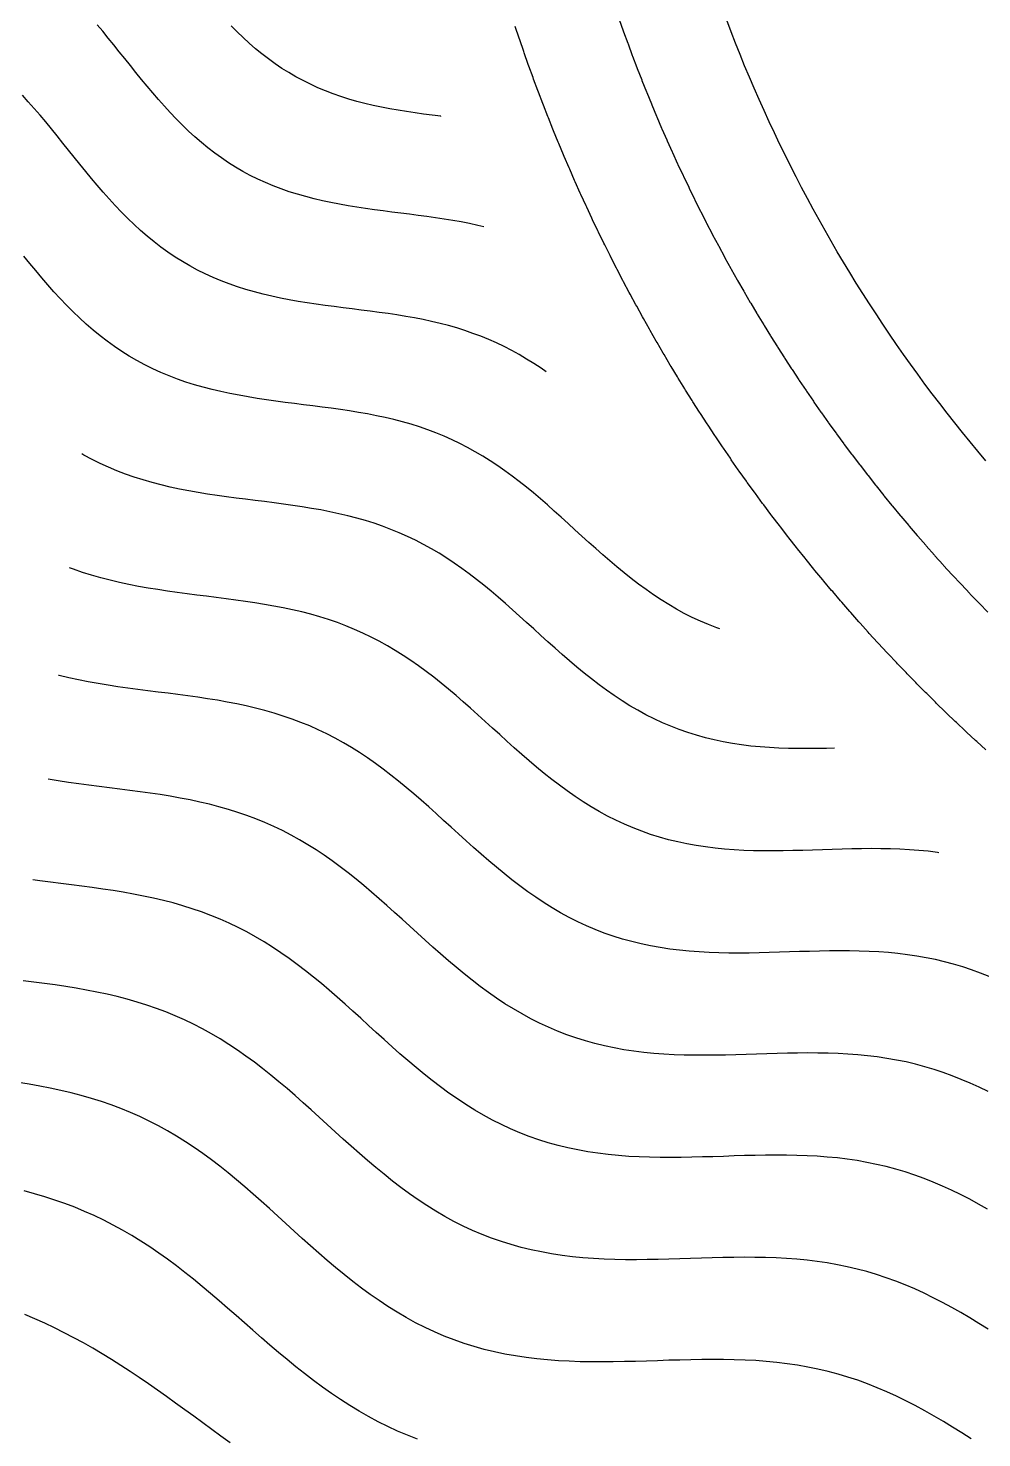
# Model space of a CAD drawing. Header units: millimetres. Extents: x -17.8 to 17.8, y -17.8 to 17.8.
# Drawn here: x -6.245 to -3.405, y -13.781 to -9.583 of the extents above; entities that cross this region are included whole.
import ezdxf

# ---------------------------------------------------------------- set-up
doc = ezdxf.new("R2010")
doc.units = ezdxf.units.MM
for name, color, linetype in [('ALTIN', 2, 'Continuous'), ('DOKU', 8, 'Continuous'), ('KESIM', 1, 'Continuous')]:
    doc.layers.add(name, color=color, linetype=linetype)

msp = doc.modelspace()

# ---------------------------------------------------------------- linework, layer by layer
at = {"layer": 'ALTIN'}
for points in [[(-4.4849, -9.5569), (-4.4727, -9.5913), (-4.4719, -9.5936), (-4.4595, -9.6278), (-4.4587, -9.6301), (-4.446, -9.6642), (-4.4451, -9.6665), (-4.4322, -9.7006), (-4.4313, -9.7028), (-4.418, -9.7368), (-4.4171, -9.739), (-4.4036, -9.7728), (-4.4027, -9.7751), (-4.3889, -9.8088), (-4.388, -9.8111), (-4.3739, -9.8447), (-4.3729, -9.8469), (-4.3586, -9.8804), (-4.3576, -9.8826), (-4.343, -9.916), (-4.342, -9.9182), (-4.3271, -9.9514), (-4.3261, -9.9537), (-4.3109, -9.9868), (-4.3099, -9.989), (-4.2945, -10.022), (-4.2934, -10.0242), (-4.2777, -10.057), (-4.2767, -10.0593), (-4.2607, -10.092), (-4.2596, -10.0942), (-4.2434, -10.1268), (-4.2423, -10.1289), (-4.2258, -10.1614), (-4.2246, -10.1636), (-4.2079, -10.1959), (-4.2067, -10.1981), (-4.1897, -10.2303), (-4.1885, -10.2324), (-4.1713, -10.2645), (-4.1701, -10.2666), (-4.1525, -10.2985), (-4.1513, -10.3006), (-4.1335, -10.3324), (-4.1323, -10.3345), (-4.1142, -10.3661), (-4.113, -10.3683), (-4.0947, -10.3997), (-4.0934, -10.4018), (-4.0748, -10.4331), (-4.0736, -10.4352), (-4.0547, -10.4664), (-4.0535, -10.4685), (-4.0344, -10.4995), (-4.0331, -10.5016), (-4.0137, -10.5324), (-4.0124, -10.5345), (-3.9928, -10.5652), (-3.9915, -10.5672), (-3.9716, -10.5977), (-3.9703, -10.5998), (-3.9502, -10.6301), (-3.9488, -10.6322), (-3.9284, -10.6624), (-3.9271, -10.6644), (-3.9065, -10.6944), (-3.9051, -10.6964), (-3.8842, -10.7263), (-3.8828, -10.7283), (-3.8617, -10.758), (-3.8603, -10.76), (-3.839, -10.7895), (-3.8375, -10.7915), (-3.816, -10.8208), (-3.8145, -10.8228), (-3.7927, -10.8519), (-3.7912, -10.8539), (-3.7692, -10.8828), (-3.7677, -10.8848), (-3.7454, -10.9136), (-3.7439, -10.9155), (-3.7214, -10.9441), (-3.7198, -10.946), (-3.6971, -10.9745), (-3.6956, -10.9764), (-3.6726, -11.0046), (-3.671, -11.0065), (-3.6478, -11.0346), (-3.6462, -11.0364), (-3.6228, -11.0643), (-3.6212, -11.0662), (-3.5975, -11.0938), (-3.5959, -11.0957), (-3.572, -11.1232), (-3.5704, -11.125), (-3.5463, -11.1523), (-3.5447, -11.1541), (-3.5203, -11.1812), (-3.5187, -11.183), (-3.4941, -11.2099), (-3.4925, -11.2117), (-3.4677, -11.2384), (-3.466, -11.2402), (-3.441, -11.2666), (-3.4393, -11.2684), (-3.4141, -11.2947), (-3.4124, -11.2964), (-3.387, -11.3225)], [(-3.3932, -11.7324), (-3.4201, -11.7078), (-3.4237, -11.7045), (-3.4503, -11.6797), (-3.4539, -11.6763), (-3.4804, -11.6513), (-3.484, -11.648), (-3.5102, -11.6227), (-3.5137, -11.6193), (-3.5398, -11.5939), (-3.5433, -11.5905), (-3.5692, -11.5648), (-3.5726, -11.5614), (-3.5983, -11.5355), (-3.6017, -11.532), (-3.6271, -11.5059), (-3.6305, -11.5024), (-3.6558, -11.4762), (-3.6591, -11.4726), (-3.6841, -11.4461), (-3.6875, -11.4425), (-3.7123, -11.4159), (-3.7156, -11.4123), (-3.7402, -11.3854), (-3.7434, -11.3818), (-3.7678, -11.3547), (-3.7711, -11.351), (-3.7952, -11.3237), (-3.7984, -11.32), (-3.8223, -11.2926), (-3.8255, -11.2889), (-3.8492, -11.2612), (-3.8523, -11.2575), (-3.8758, -11.2296), (-3.8789, -11.2258), (-3.9021, -11.1978), (-3.9053, -11.194), (-3.9282, -11.1657), (-3.9313, -11.1619), (-3.9541, -11.1335), (-3.9571, -11.1297), (-3.9796, -11.1011), (-3.9827, -11.0972), (-4.0049, -11.0684), (-4.0079, -11.0645), (-4.03, -11.0355), (-4.0329, -11.0316), (-4.0547, -11.0024), (-4.0577, -10.9985), (-4.0792, -10.9692), (-4.0821, -10.9652), (-4.1034, -10.9357), (-4.1063, -10.9317), (-4.1274, -10.902), (-4.1302, -10.898), (-4.1511, -10.8682), (-4.1538, -10.8641), (-4.1744, -10.8341), (-4.1772, -10.8301), (-4.1976, -10.7999), (-4.2003, -10.7958), (-4.2204, -10.7654), (-4.2231, -10.7613), (-4.2429, -10.7308), (-4.2456, -10.7267), (-4.2652, -10.696), (-4.2678, -10.6919), (-4.2872, -10.661), (-4.2898, -10.6569), (-4.3089, -10.6259), (-4.3114, -10.6217), (-4.3303, -10.5905), (-4.3328, -10.5863), (-4.3514, -10.555), (-4.3539, -10.5508), (-4.3722, -10.5193), (-4.3747, -10.5151), (-4.3927, -10.4835), (-4.3951, -10.4792), (-4.413, -10.4474), (-4.4153, -10.4432), (-4.4329, -10.4113), (-4.4352, -10.407), (-4.4525, -10.3749), (-4.4549, -10.3706), (-4.4719, -10.3384), (-4.4742, -10.3341), (-4.4909, -10.3017), (-4.4932, -10.2974), (-4.5097, -10.2649), (-4.5119, -10.2605), (-4.5281, -10.228), (-4.5303, -10.2236), (-4.5463, -10.1908), (-4.5484, -10.1864), (-4.5641, -10.1536), (-4.5662, -10.1491), (-4.5816, -10.1162), (-4.5837, -10.1117), (-4.5988, -10.0786), (-4.6009, -10.0741), (-4.6158, -10.0409), (-4.6177, -10.0364), (-4.6324, -10.0031), (-4.6343, -9.9986), (-4.6487, -9.9651), (-4.6506, -9.9606), (-4.6646, -9.927), (-4.6665, -9.9225), (-4.6803, -9.8888), (-4.6822, -9.8842), (-4.6957, -9.8504), (-4.6975, -9.8459), (-4.7107, -9.812), (-4.7125, -9.8074), (-4.7255, -9.7734), (-4.7272, -9.7688), (-4.7399, -9.7346), (-4.7416, -9.73), (-4.754, -9.6958), (-4.7556, -9.6912), (-4.7677, -9.6569), (-4.7694, -9.6522), (-4.7812, -9.6178), (-4.7828, -9.6131), (-4.7943, -9.5786)]]:
    msp.add_lwpolyline(points, dxfattribs=at)
at = {"layer": 'DOKU'}
for points in [[(-4.888, -10.1745), (-4.9056, -10.1703), (-4.9304, -10.165), (-4.9554, -10.1602), (-4.9807, -10.1557), (-5.0062, -10.1516), (-5.0318, -10.1477), (-5.0577, -10.1441), (-5.0836, -10.1406), (-5.1096, -10.1373), (-5.1357, -10.134), (-5.1619, -10.1307), (-5.188, -10.1274), (-5.2142, -10.1239), (-5.2402, -10.1203), (-5.2662, -10.1164), (-5.2921, -10.1122), (-5.3179, -10.1076), (-5.3434, -10.1026), (-5.3688, -10.0972), (-5.3939, -10.0913), (-5.4187, -10.0848), (-5.4433, -10.0777), (-5.4676, -10.07), (-5.4915, -10.0617), (-5.5151, -10.0527), (-5.5383, -10.043), (-5.5611, -10.0326), (-5.5836, -10.0214), (-5.6056, -10.0096), (-5.6273, -9.997), (-5.6485, -9.9837), (-5.6693, -9.9696), (-5.6897, -9.9549), (-5.7097, -9.9395), (-5.7293, -9.9235), (-5.7485, -9.9068), (-5.7674, -9.8895), (-5.7859, -9.8717), (-5.8041, -9.8534), (-5.822, -9.8346), (-5.8396, -9.8154), (-5.8569, -9.7959), (-5.874, -9.776), (-5.8909, -9.7559), (-5.9077, -9.7355), (-5.9243, -9.7151), (-5.9408, -9.6945), (-5.9573, -9.6739), (-5.9737, -9.6534), (-5.9901, -9.6329), (-6.0066, -9.6126), (-6.0232, -9.5925), (-6.0399, -9.5727)], [(-5.0162, -9.8457), (-5.0166, -9.8456), (-5.042, -9.8424), (-5.0674, -9.839), (-5.0928, -9.8354), (-5.118, -9.8316), (-5.1432, -9.8276), (-5.1682, -9.8231), (-5.193, -9.8183), (-5.2177, -9.813), (-5.2421, -9.8072), (-5.2662, -9.801), (-5.2901, -9.7941), (-5.3137, -9.7866), (-5.337, -9.7785), (-5.3599, -9.7698), (-5.3824, -9.7603), (-5.4046, -9.7502), (-5.4264, -9.7394), (-5.4479, -9.7279), (-5.4689, -9.7156), (-5.4895, -9.7027), (-5.5097, -9.689), (-5.5296, -9.6747), (-5.549, -9.6598), (-5.5681, -9.6442), (-5.5868, -9.628), (-5.6051, -9.6112), (-5.6231, -9.5939), (-5.6407, -9.5761)], [(-4.7021, -10.607), (-4.7177, -10.5961), (-4.7391, -10.5819), (-4.7607, -10.5684), (-4.7826, -10.5554), (-4.8048, -10.5432), (-4.8273, -10.5316), (-4.8501, -10.5206), (-4.8732, -10.5104), (-4.8966, -10.5008), (-4.9204, -10.4919), (-4.9444, -10.4837), (-4.9688, -10.476), (-4.9934, -10.469), (-5.0184, -10.4625), (-5.0437, -10.4566), (-5.0692, -10.4511), (-5.0949, -10.4461), (-5.1209, -10.4415), (-5.1471, -10.4373), (-5.1735, -10.4333), (-5.2, -10.4296), (-5.2267, -10.426), (-5.2534, -10.4226), (-5.2803, -10.4192), (-5.3071, -10.4159), (-5.334, -10.4124), (-5.3609, -10.4089), (-5.3877, -10.4051), (-5.4145, -10.4011), (-5.4411, -10.3968), (-5.4675, -10.3921), (-5.4938, -10.387), (-5.5199, -10.3814), (-5.5457, -10.3753), (-5.5713, -10.3686), (-5.5965, -10.3613), (-5.6215, -10.3534), (-5.6461, -10.3449), (-5.6703, -10.3356), (-5.6942, -10.3256), (-5.7177, -10.3149), (-5.7407, -10.3035), (-5.7634, -10.2913), (-5.7856, -10.2783), (-5.8075, -10.2646), (-5.8289, -10.2502), (-5.8498, -10.2351), (-5.8704, -10.2192), (-5.8906, -10.2027), (-5.9103, -10.1856), (-5.9297, -10.1679), (-5.9488, -10.1495), (-5.9674, -10.1307), (-5.9858, -10.1114), (-6.0039, -10.0917), (-6.0217, -10.0716), (-6.0393, -10.0511), (-6.0567, -10.0304), (-6.0739, -10.0095), (-6.091, -9.9885), (-6.108, -9.9674), (-6.1249, -9.9462), (-6.1418, -9.9251), (-6.1587, -9.904), (-6.1757, -9.8832), (-6.1927, -9.8625), (-6.2099, -9.8421), (-6.2272, -9.822), (-6.2447, -9.8022), (-6.2624, -9.7829)], [(-4.1851, -11.3723), (-4.1943, -11.3691), (-4.2189, -11.3595), (-4.2433, -11.3491), (-4.2673, -11.3379), (-4.291, -11.326), (-4.3144, -11.3132), (-4.3375, -11.2997), (-4.3604, -11.2855), (-4.3829, -11.2706), (-4.4051, -11.2551), (-4.4271, -11.239), (-4.4489, -11.2223), (-4.4704, -11.2052), (-4.4917, -11.1877), (-4.5129, -11.1698), (-4.5338, -11.1516), (-4.5547, -11.1331), (-4.5754, -11.1145), (-4.596, -11.0958), (-4.6166, -11.077), (-4.6371, -11.0583), (-4.6577, -11.0397), (-4.6782, -11.0212), (-4.6988, -11.003), (-4.7195, -10.985), (-4.7403, -10.9674), (-4.7613, -10.9502), (-4.7824, -10.9334), (-4.8036, -10.9171), (-4.8251, -10.9013), (-4.8468, -10.8862), (-4.8688, -10.8716), (-4.891, -10.8577), (-4.9135, -10.8444), (-4.9363, -10.8318), (-4.9594, -10.8199), (-4.9829, -10.8086), (-5.0066, -10.7981), (-5.0307, -10.7883), (-5.055, -10.7791), (-5.0798, -10.7706), (-5.1048, -10.7628), (-5.1301, -10.7556), (-5.1558, -10.7489), (-5.1817, -10.7428), (-5.2079, -10.7372), (-5.2344, -10.7321), (-5.2611, -10.7273), (-5.288, -10.723), (-5.3151, -10.7189), (-5.3423, -10.7151), (-5.3697, -10.7114), (-5.3972, -10.7079), (-5.4248, -10.7045), (-5.4524, -10.701), (-5.4801, -10.6975), (-5.5077, -10.6938), (-5.5352, -10.6899), (-5.5627, -10.6858), (-5.59, -10.6813), (-5.6172, -10.6765), (-5.6442, -10.6713), (-5.671, -10.6655), (-5.6975, -10.6593), (-5.7238, -10.6524), (-5.7497, -10.645), (-5.7753, -10.6369), (-5.8006, -10.6281), (-5.8255, -10.6185), (-5.8501, -10.6083), (-5.8742, -10.5973), (-5.8979, -10.5855), (-5.9212, -10.573), (-5.944, -10.5597), (-5.9664, -10.5456), (-5.9884, -10.5308), (-6.01, -10.5153), (-6.0311, -10.499), (-6.0518, -10.482), (-6.0721, -10.4644), (-6.092, -10.4462), (-6.1116, -10.4274), (-6.1308, -10.408), (-6.1497, -10.3882), (-6.1683, -10.3679), (-6.1866, -10.3473), (-6.2046, -10.3263), (-6.2225, -10.305), (-6.2402, -10.2835), (-6.2578, -10.2619)], [(-3.8435, -11.7275), (-3.8673, -11.7281), (-3.8959, -11.7286), (-3.9244, -11.7288), (-3.9528, -11.7287), (-3.9812, -11.7282), (-4.0094, -11.7272), (-4.0375, -11.7257), (-4.0654, -11.7236), (-4.0931, -11.7209), (-4.1206, -11.7175), (-4.1479, -11.7134), (-4.175, -11.7085), (-4.2018, -11.7028), (-4.2283, -11.6964), (-4.2545, -11.6891), (-4.2804, -11.681), (-4.306, -11.672), (-4.3313, -11.6622), (-4.3563, -11.6515), (-4.381, -11.64), (-4.4054, -11.6277), (-4.4294, -11.6146), (-4.4531, -11.6008), (-4.4765, -11.5862), (-4.4997, -11.5709), (-4.5225, -11.555), (-4.5451, -11.5384), (-4.5674, -11.5213), (-4.5895, -11.5038), (-4.6114, -11.4857), (-4.6331, -11.4674), (-4.6546, -11.4487), (-4.676, -11.4297), (-4.6973, -11.4106), (-4.7185, -11.3914), (-4.7396, -11.3722), (-4.7607, -11.353), (-4.7818, -11.3338), (-4.8029, -11.3149), (-4.824, -11.2962), (-4.8453, -11.2777), (-4.8666, -11.2596), (-4.8881, -11.2419), (-4.9098, -11.2247), (-4.9316, -11.208), (-4.9537, -11.1918), (-4.976, -11.1762), (-4.9985, -11.1613), (-5.0213, -11.1469), (-5.0444, -11.1333), (-5.0678, -11.1204), (-5.0916, -11.1081), (-5.1156, -11.0966), (-5.14, -11.0858), (-5.1647, -11.0757), (-5.1897, -11.0663), (-5.2151, -11.0576), (-5.2408, -11.0496), (-5.2668, -11.0421), (-5.2932, -11.0353), (-5.3198, -11.029), (-5.3467, -11.0233), (-5.3738, -11.018), (-5.4013, -11.0132), (-5.4289, -11.0087), (-5.4567, -11.0045), (-5.4847, -11.0006), (-5.5128, -10.9968), (-5.541, -10.9932), (-5.5693, -10.9897), (-5.5977, -10.9861), (-5.6261, -10.9825), (-5.6544, -10.9787), (-5.6827, -10.9747), (-5.7109, -10.9705), (-5.739, -10.9659), (-5.7669, -10.961), (-5.7946, -10.9556), (-5.8221, -10.9497), (-5.8493, -10.9433), (-5.8763, -10.9363), (-5.9029, -10.9286), (-5.9292, -10.9203), (-5.9552, -10.9112), (-5.9807, -10.9015), (-6.0059, -10.8909), (-6.0307, -10.8796), (-6.055, -10.8676), (-6.0789, -10.8547), (-6.0851, -10.8511)], [(-3.5326, -12.0386), (-3.5372, -12.0379), (-3.5648, -12.0345), (-3.5926, -12.0318), (-3.6205, -12.0298), (-3.6487, -12.0283), (-3.6771, -12.0273), (-3.7057, -12.0268), (-3.7344, -12.0266), (-3.7632, -12.0269), (-3.7922, -12.0274), (-3.8213, -12.0281), (-3.8505, -12.029), (-3.8798, -12.0299), (-3.9091, -12.0309), (-3.9384, -12.0317), (-3.9677, -12.0325), (-3.997, -12.033), (-4.0263, -12.0332), (-4.0554, -12.0331), (-4.0845, -12.0326), (-4.1135, -12.0316), (-4.1423, -12.03), (-4.1709, -12.0279), (-4.1993, -12.0251), (-4.2276, -12.0216), (-4.2556, -12.0174), (-4.2833, -12.0124), (-4.3108, -12.0066), (-4.338, -11.9999), (-4.3649, -11.9925), (-4.3915, -11.9841), (-4.4178, -11.9749), (-4.4438, -11.9649), (-4.4694, -11.9539), (-4.4947, -11.9421), (-4.5197, -11.9295), (-4.5443, -11.9161), (-4.5687, -11.9018), (-4.5927, -11.8869), (-4.6165, -11.8712), (-4.6399, -11.8548), (-4.6631, -11.8379), (-4.686, -11.8203), (-4.7086, -11.8023), (-4.7311, -11.7838), (-4.7534, -11.765), (-4.7754, -11.7458), (-4.7974, -11.7264), (-4.8192, -11.7068), (-4.8409, -11.6871), (-4.8626, -11.6673), (-4.8842, -11.6476), (-4.9059, -11.628), (-4.9275, -11.6085), (-4.9492, -11.5893), (-4.971, -11.5704), (-4.9929, -11.5518), (-5.015, -11.5337), (-5.0372, -11.516), (-5.0596, -11.4989), (-5.0822, -11.4823), (-5.1051, -11.4663), (-5.1282, -11.4509), (-5.1517, -11.4362), (-5.1754, -11.4223), (-5.1994, -11.409), (-5.2237, -11.3964), (-5.2484, -11.3846), (-5.2734, -11.3735), (-5.2987, -11.3632), (-5.3244, -11.3535), (-5.3505, -11.3446), (-5.3768, -11.3363), (-5.4035, -11.3287), (-5.4305, -11.3217), (-5.4578, -11.3153), (-5.4854, -11.3094), (-5.5133, -11.304), (-5.5414, -11.299), (-5.5698, -11.2944), (-5.5983, -11.2901), (-5.627, -11.2861), (-5.6559, -11.2822), (-5.6848, -11.2785), (-5.7139, -11.2749), (-5.743, -11.2712), (-5.7721, -11.2675), (-5.8012, -11.2636), (-5.8302, -11.2596), (-5.8591, -11.2552), (-5.8879, -11.2505), (-5.9165, -11.2455), (-5.945, -11.2399), (-5.9732, -11.2339), (-6.0011, -11.2273), (-6.0288, -11.2201), (-6.0561, -11.2122), (-6.0831, -11.2037), (-6.1097, -11.1944), (-6.1216, -11.1899)], [(-3.3827, -12.4075), (-3.4089, -12.3971), (-3.4354, -12.3875), (-3.462, -12.3787), (-3.4889, -12.3707), (-3.516, -12.3635), (-3.5433, -12.3571), (-3.5709, -12.3514), (-3.5987, -12.3465), (-3.6267, -12.3424), (-3.655, -12.339), (-3.6834, -12.3362), (-3.7121, -12.3341), (-3.741, -12.3325), (-3.7701, -12.3315), (-3.7994, -12.331), (-3.8288, -12.3309), (-3.8584, -12.3311), (-3.8881, -12.3316), (-3.918, -12.3324), (-3.9479, -12.3333), (-3.9779, -12.3342), (-4.008, -12.3352), (-4.038, -12.3361), (-4.0681, -12.3368), (-4.0981, -12.3374), (-4.1281, -12.3376), (-4.158, -12.3375), (-4.1878, -12.337), (-4.2175, -12.3359), (-4.247, -12.3343), (-4.2764, -12.3321), (-4.3056, -12.3293), (-4.3345, -12.3257), (-4.3632, -12.3214), (-4.3917, -12.3162), (-4.4198, -12.3103), (-4.4477, -12.3035), (-4.4753, -12.2958), (-4.5026, -12.2873), (-4.5295, -12.2779), (-4.5562, -12.2675), (-4.5824, -12.2563), (-4.6084, -12.2442), (-4.634, -12.2313), (-4.6593, -12.2175), (-4.6843, -12.2029), (-4.7089, -12.1876), (-4.7332, -12.1715), (-4.7573, -12.1547), (-4.781, -12.1373), (-4.8045, -12.1194), (-4.8278, -12.1009), (-4.8508, -12.0819), (-4.8736, -12.0626), (-4.8963, -12.0429), (-4.9187, -12.023), (-4.9411, -12.0029), (-4.9634, -11.9827), (-4.9856, -11.9625), (-5.0078, -11.9423), (-5.03, -11.9221), (-5.0522, -11.9022), (-5.0744, -11.8825), (-5.0968, -11.8631), (-5.1193, -11.8441), (-5.1419, -11.8255), (-5.1646, -11.8073), (-5.1876, -11.7897), (-5.2108, -11.7727), (-5.2343, -11.7563), (-5.258, -11.7406), (-5.282, -11.7255), (-5.3063, -11.7112), (-5.3309, -11.6976), (-5.3559, -11.6847), (-5.3811, -11.6726), (-5.4068, -11.6612), (-5.4328, -11.6506), (-5.4591, -11.6407), (-5.4858, -11.6316), (-5.5128, -11.6231), (-5.5402, -11.6153), (-5.5679, -11.6081), (-5.5959, -11.6015), (-5.6242, -11.5955), (-5.6528, -11.5899), (-5.6816, -11.5848), (-5.7107, -11.5801), (-5.7399, -11.5757), (-5.7694, -11.5716), (-5.799, -11.5676), (-5.8287, -11.5638), (-5.8584, -11.5601), (-5.8883, -11.5564), (-5.9181, -11.5525), (-5.9479, -11.5486), (-5.9777, -11.5444), (-6.0073, -11.5399), (-6.0368, -11.5351), (-6.0662, -11.5299), (-6.0954, -11.5243), (-6.1243, -11.5181), (-6.1529, -11.5113), (-6.1544, -11.5109)], [(-3.3865, -12.7499), (-3.4129, -12.7371), (-3.4394, -12.725), (-3.4661, -12.7136), (-3.493, -12.703), (-3.5201, -12.6931), (-3.5474, -12.6841), (-3.575, -12.6759), (-3.6027, -12.6685), (-3.6308, -12.6619), (-3.659, -12.6562), (-3.6875, -12.6512), (-3.7162, -12.6469), (-3.7451, -12.6434), (-3.7743, -12.6406), (-3.8037, -12.6384), (-3.8333, -12.6368), (-3.8631, -12.6358), (-3.8931, -12.6352), (-3.9233, -12.6351), (-3.9536, -12.6353), (-3.9841, -12.6359), (-4.0146, -12.6366), (-4.0453, -12.6376), (-4.0761, -12.6385), (-4.1068, -12.6395), (-4.1376, -12.6405), (-4.1685, -12.6412), (-4.1992, -12.6418), (-4.23, -12.642), (-4.2606, -12.6419), (-4.2912, -12.6413), (-4.3216, -12.6403), (-4.3518, -12.6386), (-4.3819, -12.6364), (-4.4118, -12.6334), (-4.4415, -12.6298), (-4.4709, -12.6253), (-4.5, -12.6201), (-4.5289, -12.614), (-4.5575, -12.6071), (-4.5857, -12.5992), (-4.6137, -12.5904), (-4.6413, -12.5808), (-4.6686, -12.5702), (-4.6955, -12.5587), (-4.7221, -12.5463), (-4.7483, -12.5331), (-4.7743, -12.5189), (-4.7998, -12.504), (-4.8251, -12.4883), (-4.85, -12.4718), (-4.8746, -12.4546), (-4.899, -12.4368), (-4.923, -12.4184), (-4.9469, -12.3994), (-4.9705, -12.38), (-4.9938, -12.3602), (-5.0171, -12.3401), (-5.0401, -12.3197), (-5.063, -12.2991), (-5.0859, -12.2784), (-5.1086, -12.2576), (-5.1314, -12.2369), (-5.1541, -12.2163), (-5.1768, -12.1959), (-5.1996, -12.1757), (-5.2225, -12.1558), (-5.2456, -12.1363), (-5.2687, -12.1172), (-5.2921, -12.0986), (-5.3156, -12.0806), (-5.3394, -12.0632), (-5.3634, -12.0464), (-5.3877, -12.0303), (-5.4123, -12.0148), (-5.4372, -12.0001), (-5.4624, -11.9862), (-5.488, -11.973), (-5.5139, -11.9606), (-5.5402, -11.949), (-5.5668, -11.9381), (-5.5938, -11.9279), (-5.6212, -11.9186), (-5.6489, -11.9099), (-5.6769, -11.9019), (-5.7053, -11.8945), (-5.734, -11.8878), (-5.763, -11.8816), (-5.7922, -11.8759), (-5.8218, -11.8706), (-5.8516, -11.8658), (-5.8816, -11.8613), (-5.9117, -11.8571), (-5.942, -11.853), (-5.9725, -11.8491), (-6.003, -11.8453), (-6.0335, -11.8415), (-6.0641, -11.8376), (-6.0947, -11.8335), (-6.1251, -11.8292), (-6.1555, -11.8247), (-6.1852, -11.8198)], [(-3.388, -13.1003), (-3.4145, -13.0852), (-3.4412, -13.0708), (-3.4681, -13.0569), (-3.4951, -13.0438), (-3.5222, -13.0314), (-3.5496, -13.0197), (-3.5771, -13.0088), (-3.6049, -12.9988), (-3.6329, -12.9895), (-3.6611, -12.9811), (-3.6895, -12.9736), (-3.7182, -12.9668), (-3.7471, -12.9609), (-3.7763, -12.9558), (-3.8057, -12.9514), (-3.8353, -12.9478), (-3.8652, -12.9449), (-3.8953, -12.9427), (-3.9256, -12.9411), (-3.9562, -12.94), (-3.9869, -12.9395), (-4.0178, -12.9393), (-4.0488, -12.9396), (-4.08, -12.9401), (-4.1113, -12.9409), (-4.1427, -12.9418), (-4.1742, -12.9429), (-4.2057, -12.9439), (-4.2373, -12.9448), (-4.2688, -12.9456), (-4.3003, -12.9462), (-4.3318, -12.9464), (-4.3632, -12.9463), (-4.3945, -12.9457), (-4.4256, -12.9446), (-4.4566, -12.943), (-4.4874, -12.9406), (-4.518, -12.9376), (-4.5484, -12.9339), (-4.5785, -12.9293), (-4.6084, -12.924), (-4.6379, -12.9177), (-4.6672, -12.9106), (-4.6962, -12.9026), (-4.7248, -12.8936), (-4.753, -12.8837), (-4.781, -12.8729), (-4.8086, -12.8611), (-4.8358, -12.8484), (-4.8627, -12.8348), (-4.8892, -12.8204), (-4.9154, -12.8051), (-4.9413, -12.789), (-4.9668, -12.7721), (-4.992, -12.7545), (-5.0169, -12.7362), (-5.0416, -12.7174), (-5.066, -12.698), (-5.0901, -12.6781), (-5.1141, -12.6578), (-5.1379, -12.6372), (-5.1615, -12.6163), (-5.1849, -12.5952), (-5.2083, -12.574), (-5.2316, -12.5528), (-5.2549, -12.5315), (-5.2782, -12.5104), (-5.3015, -12.4895), (-5.3248, -12.4688), (-5.3483, -12.4485), (-5.3719, -12.4285), (-5.3956, -12.409), (-5.4195, -12.39), (-5.4436, -12.3715), (-5.4679, -12.3536), (-5.4925, -12.3364), (-5.5174, -12.3199), (-5.5426, -12.3041), (-5.5681, -12.2891), (-5.594, -12.2748), (-5.6201, -12.2613), (-5.6467, -12.2486), (-5.6736, -12.2367), (-5.7009, -12.2255), (-5.7285, -12.2151), (-5.7565, -12.2055), (-5.7849, -12.1966), (-5.8136, -12.1884), (-5.8426, -12.1809), (-5.872, -12.174), (-5.9017, -12.1676), (-5.9317, -12.1618), (-5.962, -12.1565), (-5.9925, -12.1515), (-6.0232, -12.1469), (-6.0541, -12.1426), (-6.0851, -12.1384), (-6.1163, -12.1344), (-6.1475, -12.1305), (-6.1788, -12.1266), (-6.2101, -12.1226), (-6.2312, -12.1198)], [(-3.3865, -13.4575), (-3.4135, -13.4406), (-3.4405, -13.4242), (-3.4676, -13.4083), (-3.4948, -13.3929), (-3.5222, -13.3781), (-3.5496, -13.3639), (-3.5772, -13.3505), (-3.605, -13.3378), (-3.633, -13.3258), (-3.6612, -13.3147), (-3.6896, -13.3044), (-3.7183, -13.2949), (-3.7471, -13.2863), (-3.7762, -13.2786), (-3.8056, -13.2717), (-3.8352, -13.2656), (-3.8651, -13.2604), (-3.8952, -13.2559), (-3.9255, -13.2523), (-3.9561, -13.2493), (-3.9869, -13.247), (-4.0179, -13.2453), (-4.0492, -13.2443), (-4.0806, -13.2437), (-4.1122, -13.2436), (-4.144, -13.2438), (-4.1759, -13.2444), (-4.208, -13.2452), (-4.2401, -13.2461), (-4.2723, -13.2472), (-4.3046, -13.2482), (-4.3369, -13.2492), (-4.3692, -13.25), (-4.4015, -13.2506), (-4.4337, -13.2508), (-4.4658, -13.2507), (-4.4978, -13.2501), (-4.5297, -13.249), (-4.5614, -13.2473), (-4.5929, -13.2449), (-4.6243, -13.2418), (-4.6553, -13.238), (-4.6862, -13.2333), (-4.7167, -13.2278), (-4.747, -13.2215), (-4.7769, -13.2142), (-4.8066, -13.2059), (-4.8359, -13.1968), (-4.8648, -13.1866), (-4.8934, -13.1755), (-4.9216, -13.1635), (-4.9495, -13.1505), (-4.977, -13.1366), (-5.0042, -13.1218), (-5.031, -13.1061), (-5.0574, -13.0896), (-5.0836, -13.0724), (-5.1094, -13.0544), (-5.1349, -13.0357), (-5.1601, -13.0164), (-5.1851, -12.9965), (-5.2098, -12.9762), (-5.2343, -12.9554), (-5.2587, -12.9343), (-5.2828, -12.9129), (-5.3068, -12.8913), (-5.3308, -12.8696), (-5.3546, -12.8479), (-5.3785, -12.8262), (-5.4023, -12.8046), (-5.4261, -12.7832), (-5.45, -12.762), (-5.474, -12.7412), (-5.4982, -12.7207), (-5.5224, -12.7007), (-5.5469, -12.6813), (-5.5716, -12.6624), (-5.5965, -12.6441), (-5.6217, -12.6265), (-5.6471, -12.6096), (-5.6729, -12.5934), (-5.699, -12.578), (-5.7255, -12.5634), (-5.7523, -12.5496), (-5.7794, -12.5366), (-5.807, -12.5244), (-5.8349, -12.513), (-5.8632, -12.5024), (-5.8918, -12.4925), (-5.9209, -12.4834), (-5.9503, -12.475), (-5.98, -12.4673), (-6.0101, -12.4602), (-6.0405, -12.4537), (-6.0712, -12.4478), (-6.1021, -12.4423), (-6.1334, -12.4372), (-6.1648, -12.4325), (-6.1964, -12.4281), (-6.2282, -12.4238), (-6.2601, -12.4198)], [(-3.4368, -13.7842), (-3.4643, -13.7666), (-3.4919, -13.7494), (-3.5195, -13.7326), (-3.5473, -13.7163), (-3.5751, -13.7005), (-3.6031, -13.6854), (-3.6312, -13.6709), (-3.6594, -13.6572), (-3.6879, -13.6442), (-3.7165, -13.6319), (-3.7453, -13.6206), (-3.7744, -13.61), (-3.8037, -13.6004), (-3.8332, -13.5916), (-3.863, -13.5836), (-3.893, -13.5766), (-3.9233, -13.5704), (-3.9538, -13.565), (-3.9846, -13.5605), (-4.0157, -13.5567), (-4.047, -13.5537), (-4.0785, -13.5513), (-4.1102, -13.5496), (-4.1422, -13.5485), (-4.1744, -13.5479), (-4.2067, -13.5478), (-4.2392, -13.5481), (-4.2719, -13.5486), (-4.3046, -13.5495), (-4.3375, -13.5504), (-4.3705, -13.5515), (-4.4035, -13.5526), (-4.4365, -13.5535), (-4.4696, -13.5544), (-4.5026, -13.5549), (-4.5355, -13.5552), (-4.5684, -13.5551), (-4.6011, -13.5545), (-4.6337, -13.5533), (-4.6662, -13.5516), (-4.6984, -13.5492), (-4.7305, -13.546), (-4.7623, -13.5421), (-4.7938, -13.5373), (-4.8251, -13.5317), (-4.856, -13.5252), (-4.8867, -13.5177), (-4.917, -13.5093), (-4.9469, -13.4999), (-4.9766, -13.4895), (-5.0058, -13.4782), (-5.0347, -13.4659), (-5.0632, -13.4526), (-5.0913, -13.4384), (-5.1191, -13.4232), (-5.1465, -13.4072), (-5.1736, -13.3903), (-5.2003, -13.3727), (-5.2268, -13.3543), (-5.2529, -13.3352), (-5.2787, -13.3154), (-5.3042, -13.2951), (-5.3295, -13.2743), (-5.3546, -13.253), (-5.3795, -13.2314), (-5.4042, -13.2096), (-5.4288, -13.1875), (-5.4532, -13.1653), (-5.4776, -13.143), (-5.502, -13.1208), (-5.5264, -13.0987), (-5.5508, -13.0768), (-5.5752, -13.0552), (-5.5998, -13.0339), (-5.6245, -13.0129), (-5.6493, -12.9925), (-5.6743, -12.9726), (-5.6996, -12.9533), (-5.7251, -12.9346), (-5.7508, -12.9166), (-5.7769, -12.8993), (-5.8032, -12.8827), (-5.8299, -12.867), (-5.857, -12.852), (-5.8844, -12.8379), (-5.9122, -12.8246), (-5.9404, -12.8121), (-5.9689, -12.8004), (-5.9979, -12.7896), (-6.0272, -12.7795), (-6.0569, -12.7702), (-6.087, -12.7616), (-6.1174, -12.7537), (-6.1482, -12.7465), (-6.1793, -12.7398), (-6.2107, -12.7337), (-6.2423, -12.7281), (-6.2743, -12.7229)], [(-5.0857, -13.7853), (-5.1156, -13.7737), (-5.1451, -13.7612), (-5.1743, -13.7478), (-5.2031, -13.7334), (-5.2316, -13.7182), (-5.2597, -13.7021), (-5.2875, -13.6852), (-5.315, -13.6675), (-5.3422, -13.6491), (-5.369, -13.63), (-5.3956, -13.6103), (-5.4219, -13.5901), (-5.448, -13.5694), (-5.4738, -13.5482), (-5.4995, -13.5267), (-5.525, -13.505), (-5.5504, -13.483), (-5.5757, -13.4609), (-5.6009, -13.4388), (-5.6261, -13.4167), (-5.6513, -13.3947), (-5.6765, -13.3729), (-5.7017, -13.3513), (-5.727, -13.3301), (-5.7525, -13.3092), (-5.7781, -13.2888), (-5.8039, -13.2689), (-5.8299, -13.2495), (-5.8562, -13.2308), (-5.8827, -13.2127), (-5.9094, -13.1953), (-5.9365, -13.1786), (-5.9639, -13.1626), (-5.9917, -13.1475), (-6.0197, -13.1331), (-6.0482, -13.1195), (-6.077, -13.1067), (-6.1062, -13.0947), (-6.1357, -13.0835), (-6.1656, -13.073), (-6.1959, -13.0632), (-6.2265, -13.0541), (-6.2575, -13.0458)], [(-5.644, -13.7958), (-5.6711, -13.7763), (-5.6982, -13.7566), (-5.7251, -13.7368), (-5.7521, -13.7171), (-5.779, -13.6974), (-5.8059, -13.6778), (-5.8329, -13.6584), (-5.8599, -13.6392), (-5.887, -13.6203), (-5.9142, -13.6017), (-5.9415, -13.5834), (-5.969, -13.5656), (-5.9966, -13.5481), (-6.0244, -13.5311), (-6.0525, -13.5146), (-6.0807, -13.4986), (-6.1091, -13.4832), (-6.1378, -13.4683), (-6.1668, -13.4539), (-6.196, -13.4401), (-6.2254, -13.4269), (-6.2551, -13.4142)]]:
    msp.add_lwpolyline(points, dxfattribs=at)
at = {"layer": 'KESIM'}
msp.add_lwpolyline([(-3.3932, -10.8712), (-3.4167, -10.8433), (-3.4399, -10.8153), (-3.4629, -10.787), (-3.4856, -10.7586), (-3.5081, -10.73), (-3.5304, -10.7012), (-3.5525, -10.6722), (-3.5743, -10.6431), (-3.5958, -10.6137), (-3.6172, -10.5842), (-3.6383, -10.5545), (-3.6591, -10.5247), (-3.6797, -10.4947), (-3.7, -10.4645), (-3.7201, -10.4341), (-3.74, -10.4036), (-3.7596, -10.3729), (-3.7789, -10.3421), (-3.798, -10.3111), (-3.8169, -10.28), (-3.8355, -10.2487), (-3.8538, -10.2172), (-3.8719, -10.1856), (-3.8897, -10.1538), (-3.9073, -10.122), (-3.9245, -10.0899), (-3.9416, -10.0577), (-3.9583, -10.0254), (-3.9748, -9.993), (-3.9911, -9.9604), (-4.0071, -9.9277), (-4.0228, -9.8948), (-4.0382, -9.8618), (-4.0533, -9.8287), (-4.0682, -9.7955), (-4.0829, -9.7622), (-4.0972, -9.7287), (-4.1113, -9.6951), (-4.1251, -9.6614), (-4.1386, -9.6276), (-4.1518, -9.5937), (-4.1648, -9.5597)], dxfattribs=at)
msp.add_circle((0, 0), 17.8, dxfattribs=at)

doc.saveas('drawing.dxf')
